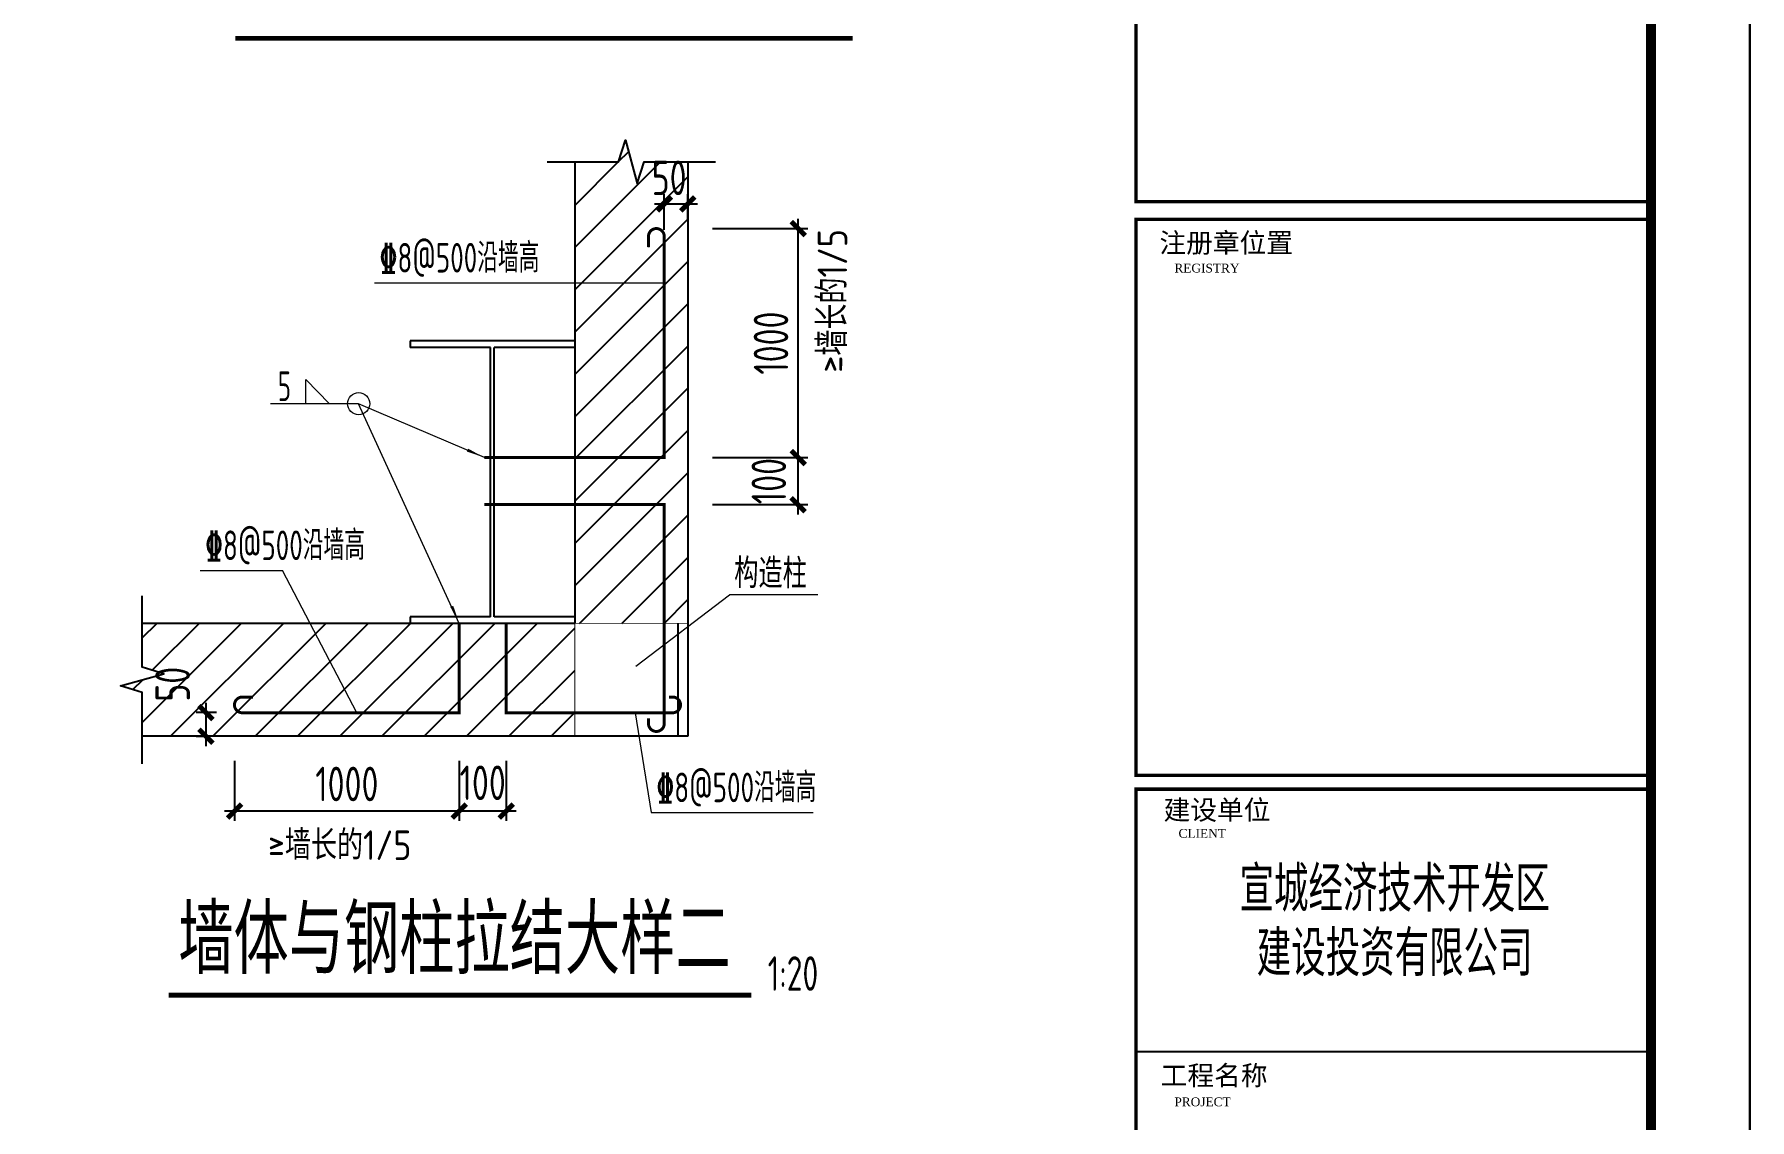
# Model space of a CAD drawing. Extents: x -2746917 to -971774, y -3334247 to -3250358.
# Drawn here: x -2123351 to -2105960, y -3295203 to -3284198 of the extents above; entities that cross this region are included whole.
import ezdxf
from ezdxf.enums import TextEntityAlignment as Align

# ---------------------------------------------------------------- set-up
doc = ezdxf.new("R2010")
doc.units = 0
doc.header["$LTSCALE"] = 1000
doc.header["$MEASUREMENT"] = 0
doc.header["$PDMODE"] = 35
doc.linetypes.add('10', pattern=[0])
doc.layers.get('0').update_dxf_attribs({"linetype": 'CONTINUOUS'})
doc.layers.get('Defpoints').update_dxf_attribs({"linetype": 'CONTINUOUS'})
for name, color, linetype in [('DIM', 3, 'CONTINUOUS'), ('NUM', 7, 'CONTINUOUS'), ('PUB_TEXT', 7, 'CONTINUOUS'), ('PUB_TITLE', 4, 'CONTINUOUS'), ('REIN', 1, 'CONTINUOUS'), ('TEXT', 7, 'CONTINUOUS'), ('THIN', 7, 'CONTINUOUS'), ('WIN', 3, 'CONTINUOUS')]:
    doc.layers.add(name, color=color, linetype=linetype)
doc.layers.add('yichutu', color=7, linetype='CONTINUOUS', true_color=0xffffff, plot=False)
doc.layers.add('焊缝标注', color=9, linetype='CONTINUOUS', lineweight=18)
doc.styles.add('GHF', font='times.ttf')
doc.styles.add('hztxt', font='tssdeng.shx', dxfattribs={"width": 0.8, "bigfont": 'tssdchn.shx'})
doc.styles.add('STYLE1', font='simhei.ttf', dxfattribs={"width": 0.8})
doc.styles.add('TSSD_Dimension', font='tssdeng.shx', dxfattribs={"width": 0.75, "bigfont": 'Hztxt.shx'})
doc.styles.add('TSSD_Label', font='tssdeng.shx', dxfattribs={"width": 0.75, "bigfont": 'hztxt.shx'})
doc.styles.add('TSSD_Rein', font='Tssdeng.shx', dxfattribs={"width": 0.75, "bigfont": 'hztxt.shx'})
doc.dimstyles.new('TSSD_50_100', dxfattribs={"dimtxt": 350, "dimasz": 100, "dimexe": 100, "dimexo": 250, "dimgap": 100, "dimtad": 1, "dimdec": 0, "dimlfac": 0.5, "dimzin": 0, "dimdsep": 46, "dimtxsty": 'TSSD_Dimension', "dimblk": 'ARCHTICK', "dimcen": 0, "dimdle": 100, "dimclrt": 7, "dimadec": 0, "dimazin": 0, "dimtfac": 1, "dimtdec": 0, "dimtix": 1, "dimtmove": 2, "dimatfit": 3, "dimfxl": 1, "dimtolj": 1, "dimtzin": 0, "dimarcsym": 0})

# ---------------------------------------------------------------- blocks, each defined once
blk = doc.blocks.new('rtrt')
at = {"linetype": '10'}
for p, q in [((576100, 96331), (572600, 96331)), ((572600, 96331), (572600, 96191)), ((576100, 96331), (576100, 96191)), ((574310, 96191), (572600, 96191)), ((574310, 90471), (574310, 96191)), ((576100, 96191), (574390, 96191)), ((574390, 90471), (574390, 96191)), ((574310, 90471), (572600, 90471)), ((572600, 90471), (572600, 90331)), ((576100, 90471), (574390, 90471)), ((576100, 90471), (576100, 90331)), ((576100, 90331), (572600, 90331))]:
    blk.add_line(p, q, dxfattribs=at)
blk = doc.blocks.new('_ArchTick')
at = {"color": 0, "const_width": 0.5}
blk.add_lwpolyline([(-0.71, -0.71), (0.71, 0.71)], dxfattribs=at)
blk = doc.blocks.new('*D2742')
at = {"layer": 'Defpoints', "color": 0}
for p in [(-2121255, -3291076), (-2121611, -3291316), (-2121364, -3291316)]:
    blk.add_point(p, dxfattribs=at)
at = {"layer": 'DIM', "color": 0, "lineweight": -2}
for p, q in [((-2121611, -3290976), (-2121611, -3291416)), ((-2121505, -3291076), (-2121711, -3291076)), ((-2121614, -3291316), (-2121711, -3291316))]:
    blk.add_line(p, q, dxfattribs=at)
at = {"layer": 'DIM', "color": 0, "lineweight": -2, "xscale": 100, "yscale": 100, "zscale": 100}
for p, rotation in [((-2121611, -3291076), 90), ((-2121611, -3291316), 270)]:
    blk.add_blockref('_ArchTick', p, dxfattribs=dict(at, rotation=rotation))
at = {"layer": 'DIM', "color": 7, "lineweight": 5, "insert": (-2121948, -3290788), "char_height": 350, "attachment_point": 5, "rotation": 90, "style": 'TSSD_Dimension'}
blk.add_mtext('\\A1;50', dxfattribs=at)
blk = doc.blocks.new('*D2743')
at = {"layer": 'Defpoints', "color": 0}
for p in [(-2119043, -3291316), (-2118566, -3291316), (-2119043, -3292074)]:
    blk.add_point(p, dxfattribs=at)
at = {"layer": 'DIM', "color": 0, "lineweight": -2}
for p, q in [((-2119043, -3291566), (-2119043, -3292174)), ((-2118566, -3291566), (-2118566, -3292174)), ((-2118466, -3292074), (-2119143, -3292074))]:
    blk.add_line(p, q, dxfattribs=at)
at = {"layer": 'DIM', "color": 0, "lineweight": -2, "xscale": 100, "yscale": 100, "zscale": 100, "rotation": 180}
blk.add_blockref('_ArchTick', (-2119043, -3292074), dxfattribs=at)
at = {"layer": 'DIM', "color": 0, "lineweight": -2, "xscale": 100, "yscale": 100, "zscale": 100}
blk.add_blockref('_ArchTick', (-2118566, -3292074), dxfattribs=at)
at = {"layer": 'DIM', "color": 7, "lineweight": 5, "insert": (-2118805, -3291787), "char_height": 350, "attachment_point": 5, "style": 'TSSD_Dimension'}
blk.add_mtext('\\A1;100', dxfattribs=at)
blk = doc.blocks.new('*D2744')
at = {"layer": 'Defpoints', "color": 0}
for p in [(-2121321, -3291316), (-2119043, -3291316), (-2121321, -3292074)]:
    blk.add_point(p, dxfattribs=at)
at = {"layer": 'DIM', "color": 0, "lineweight": -2}
for p, q in [((-2121321, -3291566), (-2121321, -3292174)), ((-2119043, -3291566), (-2119043, -3292174)), ((-2118943, -3292074), (-2121421, -3292074))]:
    blk.add_line(p, q, dxfattribs=at)
at = {"layer": 'DIM', "color": 0, "lineweight": -2, "xscale": 100, "yscale": 100, "zscale": 100, "rotation": 180}
blk.add_blockref('_ArchTick', (-2121321, -3292074), dxfattribs=at)
at = {"layer": 'DIM', "color": 0, "lineweight": -2, "xscale": 100, "yscale": 100, "zscale": 100}
blk.add_blockref('_ArchTick', (-2119043, -3292074), dxfattribs=at)
at = {"layer": 'DIM', "color": 7, "lineweight": 5, "insert": (-2120182, -3291799), "char_height": 350, "attachment_point": 5, "style": 'TSSD_Dimension'}
blk.add_mtext('\\A1;1000', dxfattribs=at)
blk = doc.blocks.new('*D2745')
at = {"layer": 'Defpoints', "color": 0}
for p in [(-2116726, -3288490), (-2115607, -3288490), (-2116726, -3288967)]:
    blk.add_point(p, dxfattribs=at)
at = {"layer": 'DIM', "color": 0, "lineweight": -2}
for p, q in [((-2115607, -3289067), (-2115607, -3288390)), ((-2116476, -3288490), (-2115507, -3288490)), ((-2116476, -3288967), (-2115507, -3288967))]:
    blk.add_line(p, q, dxfattribs=at)
at = {"layer": 'DIM', "color": 0, "lineweight": -2, "xscale": 100, "yscale": 100, "zscale": 100}
for p, rotation in [((-2115607, -3288490), 90), ((-2115607, -3288967), 270)]:
    blk.add_blockref('_ArchTick', p, dxfattribs=dict(at, rotation=rotation))
at = {"layer": 'DIM', "color": 7, "lineweight": 5, "insert": (-2115904, -3288728), "char_height": 350, "attachment_point": 5, "rotation": 90, "style": 'TSSD_Dimension'}
blk.add_mtext('\\A1;100', dxfattribs=at)
blk = doc.blocks.new('*D2746')
at = {"layer": 'Defpoints', "color": 0}
for p in [(-2116726, -3286168), (-2115607, -3286168), (-2116726, -3288490)]:
    blk.add_point(p, dxfattribs=at)
at = {"layer": 'DIM', "color": 0, "lineweight": -2}
for p, q in [((-2116476, -3286168), (-2115507, -3286168)), ((-2115607, -3288590), (-2115607, -3286068)), ((-2116476, -3288490), (-2115507, -3288490))]:
    blk.add_line(p, q, dxfattribs=at)
at = {"layer": 'DIM', "color": 0, "lineweight": -2, "xscale": 100, "yscale": 100, "zscale": 100}
for p, rotation in [((-2115607, -3286168), 90), ((-2115607, -3288490), 270)]:
    blk.add_blockref('_ArchTick', p, dxfattribs=dict(at, rotation=rotation))
at = {"layer": 'DIM', "color": 7, "lineweight": 5, "insert": (-2115882, -3287329), "char_height": 350, "attachment_point": 5, "rotation": 90, "style": 'TSSD_Dimension'}
blk.add_mtext('\\A1;1000', dxfattribs=at)
blk = doc.blocks.new('*D2747')
at = {"layer": 'Defpoints', "color": 0}
for p in [(-2116726, -3285918), (-2116726, -3286323), (-2116964, -3286432)]:
    blk.add_point(p, dxfattribs=at)
at = {"layer": 'DIM', "color": 0, "lineweight": -2}
for p, q in [((-2116964, -3286182), (-2116964, -3285818)), ((-2116726, -3286073), (-2116726, -3285818)), ((-2117064, -3285918), (-2116626, -3285918))]:
    blk.add_line(p, q, dxfattribs=at)
at = {"layer": 'DIM', "color": 0, "lineweight": -2, "xscale": 100, "yscale": 100, "zscale": 100, "rotation": 180}
blk.add_blockref('_ArchTick', (-2116964, -3285918), dxfattribs=at)
at = {"layer": 'DIM', "color": 0, "lineweight": -2, "xscale": 100, "yscale": 100, "zscale": 100}
blk.add_blockref('_ArchTick', (-2116726, -3285918), dxfattribs=at)
at = {"layer": 'DIM', "color": 7, "lineweight": 5, "insert": (-2116915, -3285654), "char_height": 350, "attachment_point": 5, "style": 'TSSD_Dimension'}
blk.add_mtext('\\A1;50', dxfattribs=at)
blk = doc.blocks.new('yct-743-420-74300-42000-100-2002.0')
at = {"layer": 'yichutu', "color": 7, "true_color": 0xffffff}
blk.add_lwpolyline([(0, 0), (0, 42000), (74300, 42000), (74300, 0)], close=True, dxfattribs=at)
blk = doc.blocks.new('A$C6B365CFD')
at = {"layer": 'PUB_TITLE', "color": 4}
blk.add_line((-2388, 4569), (2833, 4569), dxfattribs=at)
at = {"layer": 'PUB_TITLE'}
blk.add_lwpolyline([(-70467, -17093), (-70467, 24907), (3833, 24907), (3833, -17093)], close=True, dxfattribs=at)
at = {"layer": 'PUB_TITLE', "const_width": 100}
blk.add_lwpolyline([(2833, -16093), (2833, 23907), (-69753, 23907), (-69753, -16093), (2833, -16093)], dxfattribs=at)
at = {"layer": 'PUB_TITLE', "color": 4, "const_width": 35.1}
for points in [[(-2388, 13185), (2833, 13185), (2833, 18530), (-2388, 18530)], [(-2388, 13007), (2833, 13007), (2833, 7369), (-2388, 7369)], [(-2388, 7229), (2833, 7229), (2833, -3999), (-2388, -3999)]]:
    blk.add_lwpolyline(points, close=True, dxfattribs=at)
at = {"layer": 'PUB_TEXT'}
for s, height, style, p in [('注册章位置', 198.6, 'STYLE1', (-2151, 12669)), ('REGISTRY', 89.4, 'GHF', (-1999, 12467)), ('建设单位', 198.6, 'STYLE1', (-2109, 6919)), ('CLIENT', 89.4, 'GHF', (-1957, 6736)), ('工程名称', 198.6, 'STYLE1', (-2138, 4227)), ('PROJECT', 89.4, 'GHF', (-1999, 4014))]:
    blk.add_text(s, height=height, dxfattribs=dict(at, style=style)).set_placement(p)
at = {"layer": 'WIN', "color": 6, "style": 'hztxt', "width": 0.8}
for s, p in [('宣城经济技术开发区', (234, 5987)), ('建设投资有限公司', (234, 5334))]:
    blk.add_text(s, height=460, dxfattribs=at).set_placement(p, align=Align.CENTER)

msp = doc.modelspace()

# ---------------------------------------------------------------- hatches: boundary and pattern name
at = {"linetype": '10'}
h = msp.add_hatch(dxfattribs=at)
h.set_pattern_fill('ANSI31', color=256, scale=95.4525, style=0)
h.set_pattern_definition([(45, (-2675097.27, -3381134.36), (-214.29697, 214.29697), [])])
h.paths.add_polyline_path([(-2118943.22, -3291077.2), (-2118943.22, -3290170.4), (-2120658.03, -3290170.4), (-2119980.7, -3291077.2)], flags=16)
h.paths.add_polyline_path([(-2118465.96, -3291077.2), (-2117871.23, -3291077.2), (-2117871.23, -3290170.4), (-2118465.96, -3290170.4)], flags=17)
h.paths.add_polyline_path([(-2116964.43, -3290170.4), (-2116964.43, -3288966.91), (-2117871.23, -3288966.91), (-2117871.23, -3290170.4)], flags=17)
h.paths.add_polyline_path([(-2116964.43, -3285850.52), (-2117871.23, -3285850.52), (-2117871.23, -3288489.65), (-2116964.43, -3288489.65)], flags=17)
h.paths.add_polyline_path([(-2123160.16, -3291030.38), (-2123160.16, -3290545.29), (-2122659.03, -3290545.29), (-2122659.03, -3291030.38)], flags=24)
h.paths.add_polyline_path([(-2117424.59, -3284200.34), (-2116939.5, -3284200.34), (-2116939.5, -3284701.46), (-2117424.59, -3284701.46)], flags=24)
h.paths.add_polyline_path([(-2122256.77, -3290873.12), (-2122256.77, -3291315.83), (-2117871.23, -3291315.83), (-2117871.23, -3291077.2), (-2118465.96, -3291077.2), (-2118465.96, -3290170.4), (-2118943.22, -3290170.4), (-2118943.22, -3291077.2), (-2119980.7, -3291077.2), (-2120658.03, -3290170.4), (-2122256.77, -3290170.4), (-2122256.77, -3290613.12), (-2122036.77, -3290683.12), (-2122476.77, -3290803.12)])
h.paths.add_polyline_path([(-2117428.52, -3285492.56), (-2117871.23, -3285492.56), (-2117871.23, -3285850.52), (-2116964.43, -3285850.52), (-2116964.43, -3288489.65), (-2117871.23, -3288489.65), (-2117871.23, -3288966.91), (-2116964.43, -3288966.91), (-2116964.43, -3290170.4), (-2116725.8, -3290170.4), (-2116725.8, -3285492.56), (-2117168.52, -3285492.56), (-2117238.52, -3285712.56), (-2117358.52, -3285272.56)])

# ---------------------------------------------------------------- linework, layer by layer
for p, q in [((-2117871.23, -3285492.56), (-2117871.23, -3290170.4)), ((-2116725.8, -3285492.56), (-2116725.8, -3291315.83)), ((-2117871.23, -3290170.4), (-2122256.77, -3290170.4)), ((-2116825.8, -3290170.4), (-2116825.8, -3291315.83)), ((-2116725.8, -3291315.83), (-2122256.77, -3291315.83))]:
    msp.add_line(p, q, dxfattribs=at)
at = {"linetype": '10', "const_width": 9.55}
msp.add_lwpolyline([(-2117871.23, -3290170.4), (-2117871.23, -3291315.83), (-2116725.8, -3291315.83), (-2116725.8, -3290170.4), (-2117871.23, -3290170.4)], dxfattribs=at)
at = {"linetype": '10'}
msp.add_arc((-2116878.82, -3290997.39), 79.81, 270, 90, dxfattribs=at)
at = {"layer": 'NUM', "const_width": 50}
for points in [[(-2115055.03, -3284239.39), (-2121311.47, -3284239.39)], [(-2116079.88, -3293939.01), (-2121989.25, -3293939.01)]]:
    msp.add_lwpolyline(points, dxfattribs=at)
at = {"layer": 'REIN', "color": 1}
for p, q in [((-2117124.06, -3286247.45), (-2117124.06, -3286355.25)), ((-2117124.06, -3286247.45), (-2117124.06, -3286355.25)), ((-2121241.66, -3290917.57), (-2121133.86, -3290917.57)), ((-2121241.66, -3290917.57), (-2121133.86, -3290917.57))]:
    msp.add_line(p, q, dxfattribs=at)
at = {"layer": 'REIN', "color": 1, "const_width": 30}
for points in [[(-2116964.43, -3286247.45, 1), (-2117124.06, -3286247.45)], [(-2121241.66, -3291077.2, -1), (-2121241.66, -3290917.57)], [(-2116878.82, -3291077.2, 1), (-2116878.82, -3290917.57)], [(-2116964.43, -3291186.86, -1), (-2117124.06, -3291186.86)]]:
    msp.add_lwpolyline(points, format="xyb", dxfattribs=at)
for points in [[(-2118787.35, -3288489.65), (-2116964.43, -3288489.65), (-2116964.43, -3286247.45)], [(-2117124.06, -3286247.45), (-2117124.06, -3286355.25)], [(-2118787.35, -3288966.91), (-2116964.43, -3288966.91), (-2116964.43, -3291186.86)], [(-2119043.22, -3290170.4), (-2119043.22, -3291077.2), (-2121241.66, -3291077.2)], [(-2118565.96, -3290170.4), (-2118565.96, -3291077.2), (-2116878.82, -3291077.2)], [(-2121241.66, -3290917.57), (-2121133.86, -3290917.57)], [(-2116878.82, -3290917.57), (-2116915.55, -3290917.57)], [(-2117124.06, -3291186.86), (-2117124.06, -3291132.96)]]:
    msp.add_lwpolyline(points, dxfattribs=at)
at = {"layer": 'REIN', "color": 1}
for centre, start, end in [((-2117044.24, -3286247.45), 0, 180), ((-2121241.66, -3290997.39), 90, 270), ((-2117044.24, -3291186.86), 180, 0)]:
    msp.add_arc(centre, 79.81, start, end, dxfattribs=at)
at = {"layer": 'TEXT', "lineweight": 5}
for p, q in [((-2119902.08, -3286718.19), (-2116964.43, -3286718.19)), ((-2120597.62, -3287943.37), (-2120597.62, -3287697.79)), ((-2120597.62, -3287697.79), (-2120358.11, -3287943.37)), ((-2120062.54, -3287943.37), (-2120955.98, -3287943.37)), ((-2119043.22, -3290170.4), (-2120062.54, -3287943.37)), ((-2118787.35, -3288489.65), (-2120062.54, -3287943.37)), ((-2121670.59, -3289633.62), (-2120835.76, -3289633.62)), ((-2120080.7, -3291077.2), (-2120835.76, -3289633.62)), ((-2117253.1, -3290604.04), (-2116301.63, -3289879.72)), ((-2115408.19, -3289879.72), (-2116301.63, -3289879.72)), ((-2117260.02, -3291077.2), (-2117095.17, -3292088.3)), ((-2117095.17, -3292088.3), (-2115455.1, -3292088.3))]:
    msp.add_line(p, q, dxfattribs=at)
msp.add_circle((-2120062.54, -3287943.37), 112.02, dxfattribs=at)
at = {"layer": 'THIN'}
for points in [[(-2118151.23, -3285492.56), (-2117428.52, -3285492.56), (-2117358.52, -3285272.56), (-2117238.52, -3285712.56), (-2117168.52, -3285492.56), (-2116445.8, -3285492.56)], [(-2122256.77, -3291595.83), (-2122256.77, -3290873.12), (-2122476.77, -3290803.12), (-2122036.77, -3290683.12), (-2122256.77, -3290613.12), (-2122256.77, -3289890.4)]]:
    msp.add_lwpolyline(points, dxfattribs=at)
at = {"layer": '焊缝标注'}
for points in [[(-2118787.35, -3288489.65), (-2118966.47, -3288427.79), (-2118951.72, -3288399.68)], [(-2119043.22, -3290170.4), (-2119133.07, -3290003.55), (-2119103.18, -3289992.86)]]:
    msp.add_solid(points, dxfattribs=at)

# ---------------------------------------------------------------- block references
at = {"ltscale": 1.5}
msp.add_blockref('A$C6B365CFD', (-2109793.08, -3299080.41), dxfattribs=at)
at = {"linetype": '10', "xscale": 0.4772624997422099, "yscale": 0.4772625002078712, "zscale": 0.4772624999999948}
msp.add_blockref('rtrt', (-2392822.32, -3333281.96), dxfattribs=at)
at = {"layer": 'yichutu'}
msp.add_blockref('yct-743-420-74300-42000-100-2002.0', (-2180259.79, -3316173.05), dxfattribs=at)

# ---------------------------------------------------------------- texts
at = {"layer": 'TEXT', "lineweight": 5, "style": 'TSSD_Rein', "width": 0.7}
for p in [(-2119849.45, -3286613.69, -190.9), (-2121617.97, -3289529.12, -190.9), (-2117042.54, -3291983.8, -190.9)]:
    msp.add_text('%%1328@500沿墙高', height=300, dxfattribs=at).set_placement(p)
at = {"layer": 'TEXT', "lineweight": 5, "style": 'TSSD_Rein'}
for s, rotation, width, p, p2 in [('≥墙长的1/5', 89.821917, 0.82911, (-2115112.77, -3287628.03), (-2115108.25, -3286173.91)), ('构造柱', 359.648335, 0.84025, (-2116255.79, -3289811.28), (-2115519.43, -3289815.8)), ('≥墙长的1/5', 359.821917, 0.82911, (-2120982.01, -3292566.18), (-2119527.89, -3292570.7))]:
    msp.add_text(s, height=300, rotation=rotation, dxfattribs=dict(at, width=width)).set_placement(p, p2, align=Align.FIT)
at = {"layer": 'TEXT', "lineweight": 5, "style": 'TSSD_Rein', "width": 0.827233}
msp.add_text('5', height=300, dxfattribs=at).set_placement((-2120881.92, -3287916.44), (-2120748.29, -3287916.44), align=Align.FIT)
at = {"layer": 'TEXT', "lineweight": 5, "style": 'TSSD_Label', "width": 0.8}
msp.add_text('墙体与钢柱拉结大样二', height=700, dxfattribs=at).set_placement((-2119090.9, -3293726.92), align=Align.CENTER)
at = {"layer": 'TEXT', "color": 0, "linetype": 'ByBlock', "lineweight": 5, "style": 'TSSD_Rein', "width": 0.7}
msp.add_text('1:20', height=350, dxfattribs=at).set_placement((-2115915.52, -3294000.96), align=Align.BOTTOM_LEFT)

# ---------------------------------------------------------------- dimensions: what is measured, and where the dimension line sits
at = {"layer": 'DIM', "lineweight": 5}
for base, p1, p2, text, picture, middle in [((-2116725.8, -3285917.79), (-2116964.43, -3286432.44), (-2116725.8, -3286323.02), '50', '*D2747', (-2116914.74, -3285654.2)), ((-2119043.22, -3292074.11), (-2118565.96, -3291315.83), (-2119043.22, -3291315.83), '100', '*D2743', (-2118804.59, -3291787.24))]:
    dim = msp.add_linear_dim(base=base, p1=p1, p2=p2, text=text, dimstyle='TSSD_50_100', dxfattribs=at)
    dim.commit()
    dim.dimension.update_dxf_attribs({"geometry": picture, "text_midpoint": middle, "dimtype": 160})
dim = msp.add_linear_dim(base=(-2115607.27, -3286167.66), p1=(-2116725.8, -3288489.65), p2=(-2116725.8, -3286167.66), angle=90, text='1000', dimstyle='TSSD_50_100', dxfattribs=at)
dim.commit()
dim.dimension.update_dxf_attribs({"geometry": '*D2746', "text_midpoint": (-2115882.27, -3287328.65)})
for base, p1, p2, text, picture, middle in [((-2115607.27, -3288489.65), (-2116725.8, -3288966.91), (-2116725.8, -3288489.65), '100', '*D2745', (-2115903.74, -3288728.28)), ((-2121610.51, -3291315.83), (-2121254.91, -3291076.09), (-2121364.25, -3291315.83), '50', '*D2742', (-2121947.52, -3290787.83))]:
    dim = msp.add_linear_dim(base=base, p1=p1, p2=p2, angle=90, text=text, dimstyle='TSSD_50_100', dxfattribs=at)
    dim.commit()
    dim.dimension.update_dxf_attribs({"geometry": picture, "text_midpoint": middle, "dimtype": 160})
dim = msp.add_linear_dim(base=(-2121321.47, -3292074.11), p1=(-2119043.22, -3291315.83), p2=(-2121321.47, -3291315.83), text='1000', dimstyle='TSSD_50_100', dxfattribs=at)
dim.commit()
dim.dimension.update_dxf_attribs({"geometry": '*D2744', "text_midpoint": (-2120182.35, -3291799.11)})

doc.saveas('drawing.dxf')
